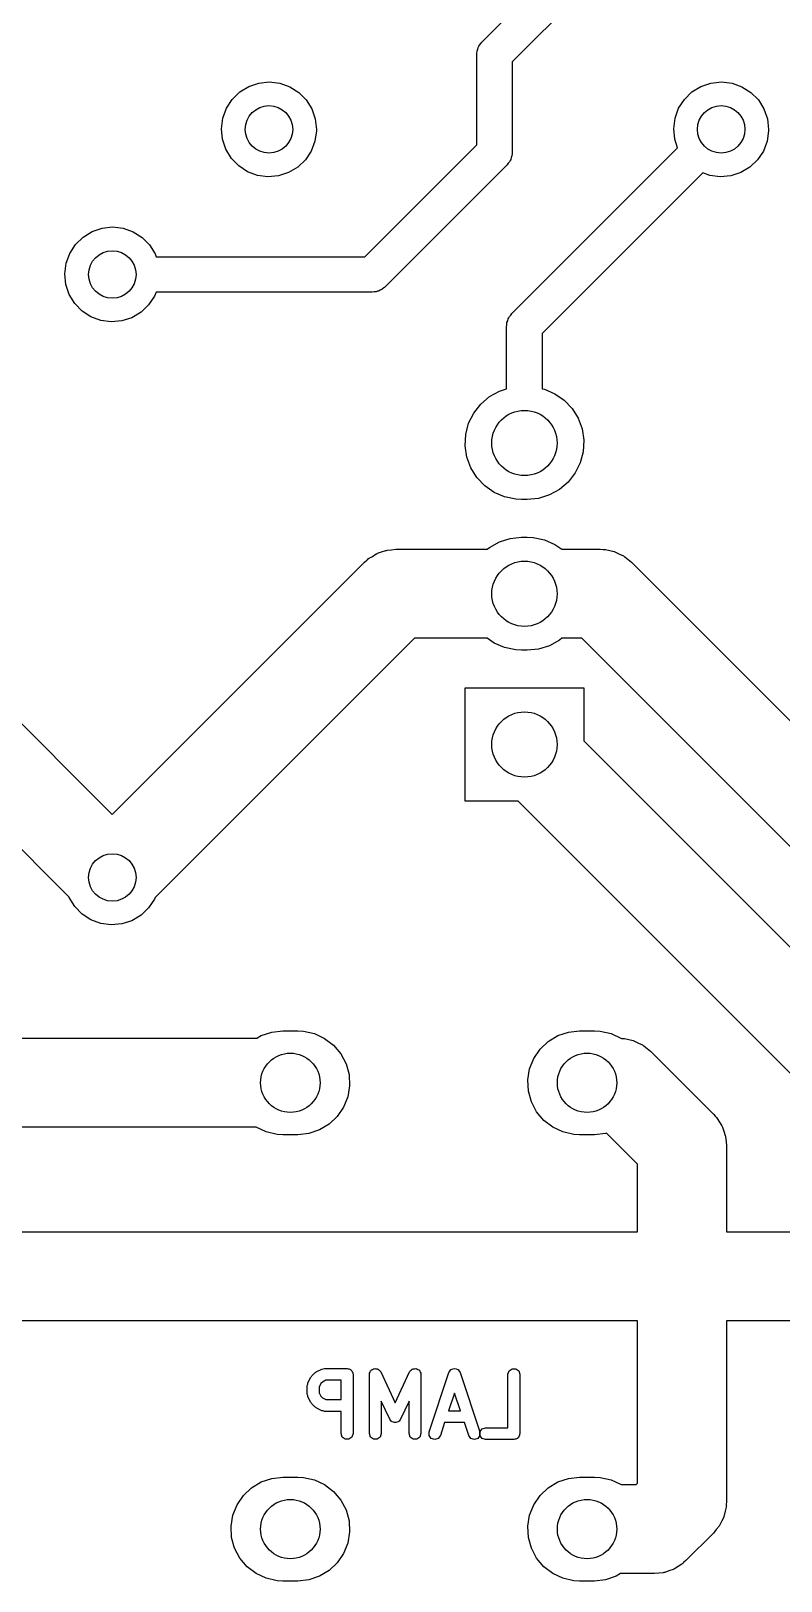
# Model space of a CAD drawing. Extents: x 21 to 79.3, y -79.1 to -20.3.
# Drawn here: x 51.33 to 63.97, y -79.14 to -53.02 of the extents above; entities that cross this region are included whole.
import ezdxf

# ---------------------------------------------------------------- set-up
doc = ezdxf.new("R2010")
doc.units = 0
doc.layers.add('BLACK', color=7, linetype='CONTINUOUS')

msp = doc.modelspace()

# ---------------------------------------------------------------- linework, layer by layer
at = {"layer": 'BLACK', "linetype": 'CONTINUOUS'}
for p, q in [((58.9279, -53.2029), (62.2254, -49.9053)), ((62.651, -50.3283), (59.44, -53.5393)), ((58.8657, -53.2935), (58.8782, -53.2752)), ((58.8782, -53.2752), (58.8864, -53.2547)), ((58.8864, -53.2547), (58.909, -53.2303)), ((58.909, -53.2303), (58.9279, -53.2029)), ((58.84, -53.415), (58.841, -53.4049)), ((58.84, -54.9357), (58.84, -53.415)), ((58.8404, -53.4003), (58.8422, -53.3926)), ((58.841, -53.4049), (58.8404, -53.4003)), ((58.8422, -53.3926), (58.8457, -53.3567)), ((58.8457, -53.3567), (58.858, -53.3258)), ((58.858, -53.3258), (58.8657, -53.2935)), ((59.44, -53.5393), (59.44, -55.06)), ((54.72, -54.1694), (54.8475, -54.0446)), ((54.8475, -54.0446), (54.9994, -53.9511)), ((54.9994, -53.9511), (55.1682, -53.8937)), ((55.1682, -53.8937), (55.3456, -53.875)), ((55.3456, -53.875), (55.5227, -53.8961)), ((55.5227, -53.8961), (55.6907, -53.956)), ((55.6907, -53.956), (55.8413, -54.0515)), ((55.8413, -54.0515), (55.967, -54.1781)), ((62.34, -54.1694), (62.4675, -54.0446)), ((62.4675, -54.0446), (62.6194, -53.9511)), ((62.6194, -53.9511), (62.7882, -53.8937)), ((62.7882, -53.8937), (62.9656, -53.875)), ((62.9656, -53.875), (63.1427, -53.8961)), ((63.1427, -53.8961), (63.3107, -53.956)), ((63.3107, -53.956), (63.4613, -54.0515)), ((63.4613, -54.0515), (63.587, -54.1781)), ((54.5624, -54.4869), (54.6234, -54.3193)), ((54.6234, -54.3193), (54.72, -54.1694)), ((55.967, -54.1781), (56.0615, -54.3293)), ((62.1824, -54.4869), (62.2434, -54.3193)), ((62.2434, -54.3193), (62.34, -54.1694)), ((63.587, -54.1781), (63.6815, -54.3293)), ((54.5401, -54.6638), (54.5624, -54.4869)), ((56.0615, -54.3293), (56.1201, -54.4978)), ((56.1201, -54.4978), (56.14, -54.675)), ((62.1601, -54.6638), (62.1824, -54.4869)), ((63.6815, -54.3293), (63.7401, -54.4978)), ((63.7401, -54.4978), (63.76, -54.675)), ((54.5575, -54.8413), (54.5401, -54.6638)), ((54.6138, -55.0106), (54.5575, -54.8413)), ((56.1397, -54.6973), (56.1149, -54.874)), ((56.14, -54.675), (56.1397, -54.6973)), ((62.1775, -54.8413), (62.1601, -54.6638)), ((62.2254, -54.9853), (62.1775, -54.8413)), ((63.7597, -54.6973), (63.7349, -54.874)), ((63.76, -54.675), (63.7597, -54.6973)), ((54.7062, -55.1631), (54.6138, -55.0106)), ((56.0515, -55.0407), (55.9528, -55.1892)), ((56.1149, -54.874), (56.0515, -55.0407)), ((56.9557, -56.82), (58.84, -54.9357)), ((59.4329, -57.7779), (62.2254, -54.9853)), ((59.4378, -55.0824), (59.4343, -55.1183)), ((59.4396, -55.0747), (59.4378, -55.0824)), ((59.44, -55.06), (59.439, -55.0701)), ((59.439, -55.0701), (59.4396, -55.0747)), ((63.6715, -55.0407), (63.5728, -55.1892)), ((63.7349, -54.874), (63.6715, -55.0407)), ((54.8301, -55.2914), (54.7062, -55.1631)), ((54.9793, -55.3891), (54.8301, -55.2914)), ((55.8237, -55.3122), (55.6705, -55.4035)), ((55.9528, -55.1892), (55.8237, -55.3122)), ((59.3521, -55.2721), (57.2921, -57.3321)), ((59.371, -55.2447), (59.3521, -55.2721)), ((59.3936, -55.2203), (59.371, -55.2447)), ((59.4018, -55.1998), (59.3936, -55.2203)), ((59.4143, -55.1815), (59.4018, -55.1998)), ((59.422, -55.1492), (59.4143, -55.1815)), ((59.4343, -55.1183), (59.422, -55.1492)), ((63.4437, -55.3122), (63.2905, -55.4035)), ((63.5728, -55.1892), (63.4437, -55.3122)), ((55.1465, -55.4512), (54.9793, -55.3891)), ((55.3232, -55.4748), (55.1465, -55.4512)), ((55.5009, -55.4587), (55.3232, -55.4748)), ((55.6705, -55.4035), (55.5009, -55.4587)), ((62.651, -55.4083), (59.945, -58.1143)), ((62.7665, -55.4512), (62.651, -55.4083)), ((62.9432, -55.4748), (62.7665, -55.4512)), ((63.1209, -55.4587), (62.9432, -55.4748)), ((63.2905, -55.4035), (63.1209, -55.4587)), ((52.2075, -56.4896), (52.3594, -56.3961)), ((52.3594, -56.3961), (52.5282, -56.3387)), ((52.5282, -56.3387), (52.7056, -56.32)), ((52.7056, -56.32), (52.8827, -56.3411)), ((52.8827, -56.3411), (53.0507, -56.401)), ((53.0507, -56.401), (53.2013, -56.4965)), ((51.9834, -56.7643), (52.08, -56.6144)), ((52.08, -56.6144), (52.2075, -56.4896)), ((53.2013, -56.4965), (53.327, -56.6231)), ((53.327, -56.6231), (53.4215, -56.7743)), ((51.9001, -57.1088), (51.9224, -56.9319)), ((51.9224, -56.9319), (51.9834, -56.7643)), ((53.4215, -56.7743), (53.4374, -56.82)), ((53.4374, -56.82), (56.9557, -56.82)), ((51.9175, -57.2863), (51.9001, -57.1088)), ((51.9738, -57.4556), (51.9175, -57.2863)), ((52.0662, -57.6081), (51.9738, -57.4556)), ((53.4365, -57.42), (53.4115, -57.4857)), ((57.08, -57.42), (53.4365, -57.42)), ((57.1127, -57.4139), (57.08, -57.42)), ((57.146, -57.4127), (57.1127, -57.4139)), ((57.1663, -57.4039), (57.146, -57.4127)), ((57.188, -57.3999), (57.1663, -57.4039)), ((57.2163, -57.3824), (57.188, -57.3999)), ((57.2469, -57.3693), (57.2163, -57.3824)), ((57.2747, -57.3464), (57.2469, -57.3693)), ((57.2815, -57.3422), (57.2747, -57.3464)), ((57.2843, -57.3385), (57.2815, -57.3422)), ((57.2921, -57.3321), (57.2843, -57.3385)), ((52.1901, -57.7364), (52.0662, -57.6081)), ((53.3128, -57.6342), (53.1837, -57.7572)), ((53.4115, -57.4857), (53.3128, -57.6342)), ((52.3393, -57.8341), (52.1901, -57.7364)), ((52.5065, -57.8962), (52.3393, -57.8341)), ((52.6832, -57.9198), (52.5065, -57.8962)), ((52.8609, -57.9037), (52.6832, -57.9198)), ((53.0305, -57.8485), (52.8609, -57.9037)), ((53.1837, -57.7572), (53.0305, -57.8485)), ((59.345, -57.99), (59.346, -57.9799)), ((59.3454, -57.9753), (59.3472, -57.9676)), ((59.346, -57.9799), (59.3454, -57.9753)), ((59.3472, -57.9676), (59.3507, -57.9317)), ((59.3507, -57.9317), (59.363, -57.9008)), ((59.363, -57.9008), (59.3707, -57.8685)), ((59.3707, -57.8685), (59.3832, -57.8502)), ((59.3832, -57.8502), (59.3914, -57.8297)), ((59.3914, -57.8297), (59.414, -57.8053)), ((59.414, -57.8053), (59.4329, -57.7779)), ((59.345, -59.0461), (59.345, -57.99)), ((59.945, -58.1143), (59.945, -59.0447)), ((58.9077, -59.3031), (59.0539, -59.1779)), ((59.0539, -59.1779), (59.2223, -59.0845)), ((59.2223, -59.0845), (59.345, -59.0461)), ((59.945, -59.0447), (59.9805, -59.0521)), ((59.9805, -59.0521), (60.1572, -59.1285)), ((60.1572, -59.1285), (60.3149, -59.239)), ((60.3149, -59.239), (60.4472, -59.3788)), ((58.7047, -59.628), (58.7897, -59.4553)), ((58.7897, -59.4553), (58.9077, -59.3031)), ((60.4472, -59.3788), (60.5486, -59.5425)), ((60.5486, -59.5425), (60.6151, -59.7231)), ((58.6562, -59.8143), (58.7047, -59.628)), ((60.6151, -59.7231), (60.6439, -59.9135)), ((58.6461, -60.0065), (58.6562, -59.8143)), ((58.6749, -60.1969), (58.6461, -60.0065)), ((60.6439, -59.9135), (60.6338, -60.1057)), ((58.7414, -60.3775), (58.6749, -60.1969)), ((60.5853, -60.292), (60.5003, -60.4647)), ((60.6338, -60.1057), (60.5853, -60.292)), ((58.8428, -60.5412), (58.7414, -60.3775)), ((58.9751, -60.681), (58.8428, -60.5412)), ((60.5003, -60.4647), (60.3823, -60.6169)), ((59.1328, -60.7915), (58.9751, -60.681)), ((59.3095, -60.8679), (59.1328, -60.7915)), ((60.0677, -60.8355), (59.884, -60.893)), ((60.2361, -60.7421), (60.0677, -60.8355)), ((60.3823, -60.6169), (60.2361, -60.7421)), ((59.4979, -60.9073), (59.3095, -60.8679)), ((59.5975, -60.9125), (59.4979, -60.9073)), ((59.6925, -60.9125), (59.5975, -60.9125)), ((59.884, -60.893), (59.6925, -60.9125)), ((59.0539, -61.7179), (59.2223, -61.6245)), ((59.2223, -61.6245), (59.406, -61.567)), ((59.406, -61.567), (59.5975, -61.5475)), ((59.5975, -61.5475), (59.6925, -61.5475)), ((59.6925, -61.5475), (59.7921, -61.5527)), ((59.7921, -61.5527), (59.9805, -61.5921)), ((59.9805, -61.5921), (60.1572, -61.6685)), ((57.0193, -61.9082), (57.0824, -61.8699)), ((57.0824, -61.8699), (57.1442, -61.8294)), ((57.1442, -61.8294), (57.1565, -61.8249)), ((57.1565, -61.8249), (57.1678, -61.8181)), ((57.1678, -61.8181), (57.238, -61.7953)), ((57.238, -61.7953), (57.3075, -61.7701)), ((57.3075, -61.7701), (57.3205, -61.7686)), ((57.3205, -61.7686), (57.333, -61.7645)), ((57.333, -61.7645), (57.4066, -61.7586)), ((57.4066, -61.7586), (57.48, -61.75)), ((57.48, -61.75), (59.0164, -61.75)), ((59.0164, -61.75), (59.0539, -61.7179)), ((60.1572, -61.6685), (60.2735, -61.75)), ((60.2735, -61.75), (60.92, -61.75)), ((60.92, -61.75), (60.9736, -61.7533)), ((60.9736, -61.7533), (60.9867, -61.753)), ((60.9867, -61.753), (60.9947, -61.7546)), ((60.9947, -61.7546), (61.0127, -61.7558)), ((61.0127, -61.7558), (61.0844, -61.7733)), ((61.0844, -61.7733), (61.1567, -61.7883)), ((61.1567, -61.7883), (61.1687, -61.7939)), ((61.1687, -61.7939), (61.1814, -61.797)), ((61.1814, -61.797), (61.2472, -61.8306)), ((61.2472, -61.8306), (61.3141, -61.8619)), ((61.3141, -61.8619), (61.3244, -61.8701)), ((61.3244, -61.8701), (61.3361, -61.876)), ((61.3361, -61.876), (61.3924, -61.9239)), ((52.7, -66.2193), (56.9497, -61.9697)), ((56.9497, -61.9697), (56.9899, -61.9341)), ((56.9899, -61.9341), (56.9989, -61.9246)), ((56.9989, -61.9246), (57.0057, -61.9201)), ((57.0057, -61.9201), (57.0193, -61.9082)), ((61.3924, -61.9239), (61.4503, -61.9697)), ((61.4503, -61.9697), (65.9, -66.4193)), ((48.9103, -62.4297), (52.7, -66.2193)), ((57.7907, -63.25), (53.4217, -67.619)), ((59.0165, -63.25), (57.7907, -63.25)), ((59.1328, -63.3315), (59.0165, -63.25)), ((59.3095, -63.4079), (59.1328, -63.3315)), ((59.4979, -63.4473), (59.3095, -63.4079)), ((59.5975, -63.4525), (59.4979, -63.4473)), ((59.6925, -63.4525), (59.5975, -63.4525)), ((59.884, -63.433), (59.6925, -63.4525)), ((60.0677, -63.3755), (59.884, -63.433)), ((60.2361, -63.2821), (60.0677, -63.3755)), ((60.2736, -63.25), (60.2361, -63.2821)), ((60.6093, -63.25), (60.2736, -63.25)), ((65.1732, -67.8139), (60.6093, -63.25)), ((51.9732, -67.6139), (48.0693, -63.71)), ((58.645, -65.9925), (58.645, -64.0875)), ((58.645, -64.0875), (60.645, -64.0875)), ((60.645, -64.0875), (60.645, -64.9793)), ((60.645, -64.9793), (65.535, -69.8693)), ((59.5368, -65.9925), (58.645, -65.9925)), ((64.8147, -71.2703), (59.5368, -65.9925)), ((51.9738, -67.6156), (51.9732, -67.6139)), ((52.0662, -67.7681), (51.9738, -67.6156)), ((53.4217, -67.619), (53.4115, -67.6457)), ((52.1901, -67.8964), (52.0662, -67.7681)), ((52.3393, -67.9941), (52.1901, -67.8964)), ((53.3128, -67.7942), (53.1837, -67.9172)), ((53.4115, -67.6457), (53.3128, -67.7942)), ((52.5065, -68.0562), (52.3393, -67.9941)), ((52.6832, -68.0798), (52.5065, -68.0562)), ((52.8609, -68.0637), (52.6832, -68.0798)), ((53.0305, -68.0085), (52.8609, -68.0637)), ((53.1837, -67.9172), (53.0305, -68.0085)), ((50.3507, -69.99), (55.1342, -69.99)), ((55.1342, -69.99), (55.208, -69.9457)), ((55.208, -69.9457), (55.3871, -69.8854)), ((55.3871, -69.8854), (55.575, -69.865)), ((55.575, -69.865), (55.825, -69.865)), ((55.825, -69.865), (55.9225, -69.8705)), ((55.9225, -69.8705), (56.107, -69.9117)), ((56.107, -69.9117), (56.2783, -69.9916)), ((56.2783, -69.9916), (56.4284, -70.1063)), ((60.046, -70.043), (60.208, -69.9457)), ((60.208, -69.9457), (60.3871, -69.8854)), ((60.3871, -69.8854), (60.575, -69.865)), ((60.575, -69.865), (60.825, -69.865)), ((60.825, -69.865), (60.9225, -69.8705)), ((60.9225, -69.8705), (61.107, -69.9117)), ((61.107, -69.9117), (61.2783, -69.9916)), ((61.2783, -69.9916), (61.2794, -69.9924)), ((61.2794, -69.9924), (61.2936, -69.9933)), ((61.2936, -69.9933), (61.3067, -69.993)), ((61.3067, -69.993), (61.3147, -69.9946)), ((61.3147, -69.9946), (61.3327, -69.9958)), ((56.4284, -70.1063), (56.5504, -70.2507)), ((56.5504, -70.2507), (56.6386, -70.4179)), ((59.8024, -70.3292), (59.9087, -70.1729)), ((59.9087, -70.1729), (60.046, -70.043)), ((61.3327, -69.9958), (61.4044, -70.0133)), ((61.4044, -70.0133), (61.4767, -70.0283)), ((61.4767, -70.0283), (61.4887, -70.0339)), ((61.4887, -70.0339), (61.5014, -70.037)), ((61.5014, -70.037), (61.5672, -70.0706)), ((61.5672, -70.0706), (61.6341, -70.1019)), ((61.6341, -70.1019), (61.6444, -70.1101)), ((61.6444, -70.1101), (61.6561, -70.116)), ((61.6561, -70.116), (61.7124, -70.1639)), ((61.7124, -70.1639), (61.7703, -70.2097)), ((61.7703, -70.2097), (62.8303, -71.2697)), ((56.6386, -70.4179), (56.6887, -70.6001)), ((59.7014, -70.6912), (59.7322, -70.5047)), ((59.7322, -70.5047), (59.8024, -70.3292)), ((56.6887, -70.6001), (56.6986, -70.7888)), ((59.7113, -70.8799), (59.7014, -70.6912)), ((56.6678, -70.9753), (56.5976, -71.1508)), ((56.6986, -70.7888), (56.6678, -70.9753)), ((59.7614, -71.0621), (59.7113, -70.8799)), ((56.5976, -71.1508), (56.4913, -71.3071)), ((59.8496, -71.2293), (59.7614, -71.0621)), ((59.9716, -71.3736), (59.8496, -71.2293)), ((62.8303, -71.2697), (62.8659, -71.3099)), ((55.1251, -71.49), (50.04, -71.49)), ((55.293, -71.5683), (55.1251, -71.49)), ((56.192, -71.5343), (56.0129, -71.5946)), ((56.354, -71.437), (56.192, -71.5343)), ((56.4913, -71.3071), (56.354, -71.437)), ((60.1217, -71.4884), (59.9716, -71.3736)), ((60.293, -71.5683), (60.1217, -71.4884)), ((62.8659, -71.3099), (62.8754, -71.3189)), ((62.8754, -71.3189), (62.8799, -71.3257)), ((62.8799, -71.3257), (62.8918, -71.3393)), ((62.8918, -71.3393), (62.9301, -71.4024)), ((62.9301, -71.4024), (62.9706, -71.4642)), ((62.9706, -71.4642), (62.9751, -71.4765)), ((62.9751, -71.4765), (62.9819, -71.4878)), ((62.9819, -71.4878), (63.0047, -71.558)), ((63.0047, -71.558), (63.0299, -71.6275)), ((55.4775, -71.6095), (55.293, -71.5683)), ((55.575, -71.615), (55.4775, -71.6095)), ((55.825, -71.615), (55.575, -71.615)), ((56.0129, -71.5946), (55.825, -71.615)), ((60.4775, -71.6095), (60.293, -71.5683)), ((60.575, -71.615), (60.4775, -71.6095)), ((60.825, -71.615), (60.575, -71.615)), ((61.0129, -71.5946), (60.825, -71.615)), ((61.0286, -71.5893), (61.0129, -71.5946)), ((61.55, -72.1107), (61.0286, -71.5893)), ((63.0299, -71.6275), (63.0314, -71.6405)), ((63.0314, -71.6405), (63.0355, -71.653)), ((63.0355, -71.653), (63.0414, -71.7266)), ((63.0414, -71.7266), (63.05, -71.8)), ((63.05, -71.8), (63.05, -73.25)), ((61.55, -73.25), (61.55, -72.1107)), ((38.95, -73.25), (61.55, -73.25)), ((63.05, -73.25), (67.1293, -73.25)), ((61.55, -74.75), (38.95, -74.75)), ((61.55, -77.486), (61.55, -74.75)), ((67.44, -74.75), (63.05, -74.75)), ((63.05, -74.75), (63.05, -77.7966)), ((55.9963, -75.7981), (56.0439, -75.7029)), ((56.0439, -75.7029), (56.0553, -75.6914)), ((56.0553, -75.6914), (56.0626, -75.6769)), ((56.0626, -75.6769), (56.1102, -75.6293)), ((56.1102, -75.6293), (56.1247, -75.6219)), ((56.1247, -75.6219), (56.1362, -75.6106)), ((56.1362, -75.6106), (56.2315, -75.5629)), ((56.2315, -75.5629), (56.2543, -75.5595)), ((56.2543, -75.5595), (56.2762, -75.5524)), ((56.2762, -75.5524), (56.6571, -75.5524)), ((56.6571, -75.5524), (56.6722, -75.5573)), ((56.6722, -75.5573), (56.688, -75.5573)), ((56.688, -75.5573), (56.7009, -75.5666)), ((56.7009, -75.5666), (56.7159, -75.5715)), ((56.7159, -75.5715), (56.7252, -75.5843)), ((56.7252, -75.5843), (56.738, -75.5936)), ((56.738, -75.5936), (56.7429, -75.6087)), ((56.7429, -75.6087), (56.7522, -75.6215)), ((56.7522, -75.6215), (56.7522, -75.6373)), ((56.7522, -75.6373), (56.7571, -75.6524)), ((56.7571, -75.6524), (56.7571, -76.6524)), ((57.0333, -75.6524), (57.0364, -75.6431)), ((57.0333, -76.6524), (57.0333, -75.6524)), ((57.0352, -75.6333), (57.0457, -75.6143)), ((57.0364, -75.6431), (57.0352, -75.6333)), ((57.0457, -75.6143), (57.0524, -75.5936)), ((57.0524, -75.5936), (57.0604, -75.5878)), ((57.0604, -75.5878), (57.0651, -75.5793)), ((57.0651, -75.5793), (57.0848, -75.5701)), ((57.0848, -75.5701), (57.1024, -75.5573)), ((57.1024, -75.5573), (57.1122, -75.5573)), ((57.1122, -75.5573), (57.1211, -75.5531)), ((57.1211, -75.5531), (57.1425, -75.5573)), ((57.1425, -75.5573), (57.1642, -75.5573)), ((57.1642, -75.5573), (57.1722, -75.563)), ((57.1722, -75.563), (57.1818, -75.5649)), ((57.1818, -75.5649), (57.1966, -75.5808)), ((57.1966, -75.5808), (57.2142, -75.5936)), ((57.2142, -75.5936), (57.2173, -75.6029)), ((57.2173, -75.6029), (57.224, -75.6101)), ((57.224, -75.6101), (57.4667, -76.1302)), ((57.4667, -76.1302), (57.7094, -75.6101)), ((57.7094, -75.6101), (57.7161, -75.6029)), ((57.7161, -75.6029), (57.7191, -75.5936)), ((57.7191, -75.5936), (57.7367, -75.5808)), ((57.7367, -75.5808), (57.7515, -75.5649)), ((57.7515, -75.5649), (57.7612, -75.563)), ((57.7612, -75.563), (57.7691, -75.5573)), ((57.7691, -75.5573), (57.7909, -75.5573)), ((57.7909, -75.5573), (57.8122, -75.5531)), ((57.8122, -75.5531), (57.8211, -75.5573)), ((57.8211, -75.5573), (57.8309, -75.5573)), ((57.8309, -75.5573), (57.8485, -75.5701)), ((57.8485, -75.5701), (57.8682, -75.5793)), ((57.8682, -75.5793), (57.873, -75.5878)), ((57.873, -75.5878), (57.8809, -75.5936)), ((57.8809, -75.5936), (57.8876, -75.6143)), ((57.8876, -75.6143), (57.8982, -75.6333)), ((57.8982, -75.6333), (57.897, -75.6431)), ((57.897, -75.6431), (57.9, -75.6524)), ((57.9, -75.6524), (57.9, -76.6524)), ((58.0385, -76.6208), (58.3718, -75.6208)), ((58.3718, -75.6208), (58.3897, -75.5965)), ((58.3897, -75.5965), (58.4073, -75.5719)), ((58.4073, -75.5719), (58.408, -75.5717)), ((58.408, -75.5717), (58.4085, -75.571)), ((58.4085, -75.571), (58.4373, -75.5619)), ((58.4373, -75.5619), (58.4659, -75.5524)), ((58.4659, -75.5524), (58.4667, -75.5526)), ((58.4667, -75.5526), (58.4674, -75.5524)), ((58.4674, -75.5524), (58.496, -75.5619)), ((58.496, -75.5619), (58.5248, -75.571)), ((58.5248, -75.571), (58.5253, -75.5717)), ((58.5253, -75.5717), (58.5261, -75.5719)), ((58.5261, -75.5719), (58.5436, -75.5965)), ((58.5436, -75.5965), (58.5615, -75.6208)), ((58.5615, -75.6208), (58.8949, -76.6208)), ((59.3667, -75.6524), (59.3858, -75.5936)), ((59.3667, -76.5524), (59.3667, -75.6524)), ((59.3858, -75.5936), (59.4358, -75.5573)), ((59.4358, -75.5573), (59.4976, -75.5573)), ((59.4976, -75.5573), (59.5476, -75.5936)), ((59.5476, -75.5936), (59.5667, -75.6524)), ((59.5667, -75.6524), (59.5667, -76.6524)), ((55.9857, -75.8429), (55.9928, -75.8209)), ((55.9857, -75.9857), (55.9857, -75.8429)), ((55.9928, -76.0076), (55.9857, -75.9857)), ((55.9928, -75.8209), (55.9963, -75.7981)), ((56.2155, -75.8069), (56.1857, -75.8665)), ((56.1857, -75.8665), (56.1857, -75.9621)), ((56.1857, -75.9621), (56.2155, -76.0217)), ((56.2402, -75.7822), (56.2155, -75.8069)), ((56.2998, -75.7524), (56.2402, -75.7822)), ((56.5571, -75.7524), (56.2998, -75.7524)), ((56.5571, -76.0762), (56.5571, -75.7524)), ((58.4667, -75.9686), (58.3673, -76.2667)), ((58.566, -76.2667), (58.4667, -75.9686)), ((55.9963, -76.0304), (55.9928, -76.0076)), ((56.0439, -76.1257), (55.9963, -76.0304)), ((56.0553, -76.1372), (56.0439, -76.1257)), ((56.0626, -76.1517), (56.0553, -76.1372)), ((56.1102, -76.1993), (56.0626, -76.1517)), ((56.1247, -76.2066), (56.1102, -76.1993)), ((56.1362, -76.218), (56.1247, -76.2066)), ((56.2315, -76.2656), (56.1362, -76.218)), ((56.2155, -76.0217), (56.2402, -76.0464)), ((56.2402, -76.0464), (56.2998, -76.0762)), ((56.2998, -76.0762), (56.5571, -76.0762)), ((57.376, -76.409), (57.2333, -76.1031)), ((57.2333, -76.1031), (57.2333, -76.6524)), ((57.7, -76.1031), (57.5573, -76.409)), ((57.7, -76.6524), (57.7, -76.1031)), ((56.2543, -76.2691), (56.2315, -76.2656)), ((56.2762, -76.2762), (56.2543, -76.2691)), ((56.5571, -76.2762), (56.2762, -76.2762)), ((56.5571, -76.6524), (56.5571, -76.2762)), ((57.3891, -76.423), (57.376, -76.409)), ((57.3984, -76.4398), (57.3891, -76.423)), ((57.4097, -76.445), (57.3984, -76.4398)), ((57.4182, -76.4541), (57.4097, -76.445)), ((57.4371, -76.4578), (57.4182, -76.4541)), ((57.4544, -76.4659), (57.4371, -76.4578)), ((57.4667, -76.4635), (57.4544, -76.4659)), ((57.4789, -76.4659), (57.4667, -76.4635)), ((57.4963, -76.4578), (57.4789, -76.4659)), ((57.5151, -76.4541), (57.4963, -76.4578)), ((57.5236, -76.445), (57.5151, -76.4541)), ((57.5349, -76.4398), (57.5236, -76.445)), ((57.5442, -76.423), (57.5349, -76.4398)), ((57.5573, -76.409), (57.5442, -76.423)), ((58.3006, -76.4667), (58.2282, -76.684)), ((58.6327, -76.4667), (58.3006, -76.4667)), ((58.3673, -76.2667), (58.566, -76.2667)), ((58.7051, -76.684), (58.6327, -76.4667)), ((56.5762, -76.7112), (56.5571, -76.6524)), ((56.6262, -76.7475), (56.5762, -76.7112)), ((56.688, -76.7475), (56.6262, -76.7475)), ((56.738, -76.7112), (56.688, -76.7475)), ((56.7571, -76.6524), (56.738, -76.7112)), ((57.0524, -76.7112), (57.0333, -76.6524)), ((57.1024, -76.7475), (57.0524, -76.7112)), ((57.1642, -76.7475), (57.1024, -76.7475)), ((57.2142, -76.7112), (57.1642, -76.7475)), ((57.2333, -76.6524), (57.2142, -76.7112)), ((57.7191, -76.7112), (57.7, -76.6524)), ((57.7691, -76.7475), (57.7191, -76.7112)), ((57.8309, -76.7475), (57.7691, -76.7475)), ((57.8809, -76.7112), (57.8309, -76.7475)), ((57.9, -76.6524), (57.8809, -76.7112)), ((58.038, -76.6826), (58.0385, -76.6208)), ((58.0739, -76.7328), (58.038, -76.6826)), ((58.1326, -76.7524), (58.0739, -76.7328)), ((58.1915, -76.7337), (58.1326, -76.7524)), ((58.2282, -76.684), (58.1915, -76.7337)), ((58.7418, -76.7337), (58.7051, -76.684)), ((58.8008, -76.7524), (58.7418, -76.7337)), ((58.8594, -76.7328), (58.8008, -76.7524)), ((58.8953, -76.6826), (58.8594, -76.7328)), ((58.8949, -76.6208), (58.8953, -76.6826)), ((58.8954, -76.6215), (58.9317, -76.5715)), ((58.8954, -76.6833), (58.8954, -76.6215)), ((58.9317, -76.7333), (58.8954, -76.6833)), ((58.9317, -76.5715), (58.9905, -76.5524)), ((58.9905, -76.7524), (58.9317, -76.7333)), ((58.9905, -76.5524), (59.3667, -76.5524)), ((59.4667, -76.7524), (58.9905, -76.7524)), ((59.4817, -76.7475), (59.4667, -76.7524)), ((59.4976, -76.7475), (59.4817, -76.7475)), ((59.5104, -76.7382), (59.4976, -76.7475)), ((59.5254, -76.7333), (59.5104, -76.7382)), ((59.5348, -76.7205), (59.5254, -76.7333)), ((59.5476, -76.7112), (59.5348, -76.7205)), ((59.5525, -76.6961), (59.5476, -76.7112)), ((59.5618, -76.6833), (59.5525, -76.6961)), ((59.5667, -76.6524), (59.5618, -76.6674)), ((59.5618, -76.6674), (59.5618, -76.6833)), ((54.9087, -77.6929), (55.046, -77.563)), ((55.046, -77.563), (55.208, -77.4657)), ((55.208, -77.4657), (55.3871, -77.4054)), ((55.3871, -77.4054), (55.575, -77.385)), ((55.575, -77.385), (55.825, -77.385)), ((55.825, -77.385), (55.9225, -77.3905)), ((55.9225, -77.3905), (56.107, -77.4317)), ((56.107, -77.4317), (56.2783, -77.5116)), ((56.2783, -77.5116), (56.4284, -77.6264)), ((59.9087, -77.6929), (60.046, -77.563)), ((60.046, -77.563), (60.208, -77.4657)), ((60.208, -77.4657), (60.3871, -77.4054)), ((60.3871, -77.4054), (60.575, -77.385)), ((60.575, -77.385), (60.825, -77.385)), ((60.825, -77.385), (60.9225, -77.3905)), ((60.9225, -77.3905), (61.107, -77.4317)), ((61.107, -77.4317), (61.2749, -77.51)), ((61.2749, -77.51), (61.526, -77.51)), ((61.526, -77.51), (61.55, -77.486)), ((54.8024, -77.8492), (54.9087, -77.6929)), ((56.4284, -77.6264), (56.5504, -77.7707)), ((56.5504, -77.7707), (56.6386, -77.9379)), ((59.8024, -77.8492), (59.9087, -77.6929)), ((63.05, -77.7966), (63.0467, -77.8502)), ((54.7014, -78.2112), (54.7322, -78.0247)), ((54.7322, -78.0247), (54.8024, -77.8492)), ((56.6386, -77.9379), (56.6887, -78.1201)), ((59.7014, -78.2112), (59.7322, -78.0247)), ((59.7322, -78.0247), (59.8024, -77.8492)), ((63.003, -78.058), (62.9694, -78.1238)), ((63.0061, -78.0453), (63.003, -78.058)), ((63.0117, -78.0334), (63.0061, -78.0453)), ((63.0267, -77.961), (63.0117, -78.0334)), ((63.0442, -77.8893), (63.0267, -77.961)), ((63.0454, -77.8713), (63.0442, -77.8893)), ((63.047, -77.8633), (63.0454, -77.8713)), ((63.0467, -77.8502), (63.047, -77.8633)), ((54.7113, -78.3999), (54.7014, -78.2112)), ((56.6986, -78.3088), (56.6678, -78.4953)), ((56.6887, -78.1201), (56.6986, -78.3088)), ((59.7113, -78.3999), (59.7014, -78.2112)), ((62.8303, -78.3269), (62.3669, -78.7903)), ((62.8761, -78.269), (62.8303, -78.3269)), ((62.924, -78.2128), (62.8761, -78.269)), ((62.9299, -78.201), (62.924, -78.2128)), ((62.9381, -78.1907), (62.9299, -78.201)), ((62.9694, -78.1238), (62.9381, -78.1907)), ((54.7614, -78.5821), (54.7113, -78.3999)), ((54.8496, -78.7493), (54.7614, -78.5821)), ((56.6678, -78.4953), (56.5976, -78.6708)), ((59.7614, -78.5821), (59.7113, -78.3999)), ((59.8496, -78.7493), (59.7614, -78.5821)), ((54.9716, -78.8936), (54.8496, -78.7493)), ((56.4913, -78.8271), (56.354, -78.957)), ((56.5976, -78.6708), (56.4913, -78.8271)), ((59.9716, -78.8936), (59.8496, -78.7493)), ((62.2973, -78.8518), (62.2342, -78.8901)), ((62.3109, -78.8399), (62.2973, -78.8518)), ((62.3177, -78.8354), (62.3109, -78.8399)), ((62.3267, -78.8259), (62.3177, -78.8354)), ((62.3669, -78.7903), (62.3267, -78.8259)), ((55.1217, -79.0084), (54.9716, -78.8936)), ((55.293, -79.0883), (55.1217, -79.0084)), ((55.4775, -79.1295), (55.293, -79.0883)), ((55.575, -79.135), (55.4775, -79.1295)), ((55.825, -79.135), (55.575, -79.135)), ((56.0129, -79.1146), (55.825, -79.135)), ((56.192, -79.0543), (56.0129, -79.1146)), ((56.354, -78.957), (56.192, -79.0543)), ((60.1217, -79.0084), (59.9716, -78.8936)), ((60.293, -79.0883), (60.1217, -79.0084)), ((60.4775, -79.1295), (60.293, -79.0883)), ((60.575, -79.135), (60.4775, -79.1295)), ((60.825, -79.135), (60.575, -79.135)), ((61.0129, -79.1146), (60.825, -79.135)), ((61.192, -79.0543), (61.0129, -79.1146)), ((61.2658, -79.01), (61.192, -79.0543)), ((61.8366, -79.01), (61.2658, -79.01)), ((61.91, -79.0014), (61.8366, -79.01)), ((61.9836, -78.9955), (61.91, -79.0014)), ((61.9961, -78.9914), (61.9836, -78.9955)), ((62.0092, -78.9899), (61.9961, -78.9914)), ((62.0786, -78.9647), (62.0092, -78.9899)), ((62.1488, -78.9419), (62.0786, -78.9647)), ((62.1601, -78.9351), (62.1488, -78.9419)), ((62.1724, -78.9306), (62.1601, -78.9351)), ((62.2342, -78.8901), (62.1724, -78.9306))]:
    msp.add_line(p, q, dxfattribs=at)
at = {"layer": 'BLACK'}
for centre, radius in [((55.34, -54.675), 0.4), ((62.96, -54.675), 0.4), ((52.7, -57.12), 0.4), ((59.645, -59.96), 0.55), ((59.645, -62.5), 0.55), ((59.645, -65.04), 0.55), ((52.7, -67.28), 0.4), ((55.7, -70.74), 0.5), ((60.7, -70.74), 0.5), ((55.7, -78.26), 0.5), ((60.7, -78.26), 0.5)]:
    msp.add_circle(centre, radius, dxfattribs=at)

doc.saveas('drawing.dxf')
